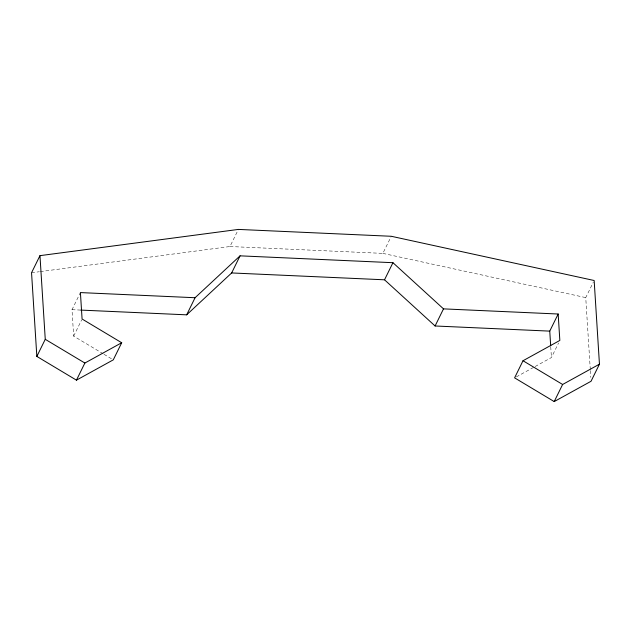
<?xml version="1.0" encoding="UTF-8"?>
<svg xmlns="http://www.w3.org/2000/svg" width="631" height="631" viewBox="0 0 631 631"><rect width="100%" height="100%" fill="white"/><g stroke="black" fill="none" stroke-linecap="round" stroke-linejoin="round"><path stroke-width="0.47" stroke-dasharray="3.15 2.37" d="M103.169 353.794L73.669 336.118L71.997 309.695L80.413 292.587M73.669 336.118L81.667 319.87M40.305 271.598L229.976 246.524L238.4 229.416M229.976 246.524L382.859 253.378L391.275 236.278M535.151 366.516L551.423 357.548L558.577 343.004M590.293 369.6L585.742 297.611L593.321 282.215M516.308 376.904L534.291 366.99M31.55 272.75L39.335 271.724M71.997 309.695L80.815 310.089M382.859 253.378L585.742 297.611M104.012 354.299L113.28 359.851M590.356 370.578L590.79 377.385M550.737 346.782L551.423 357.548"/><path stroke-width="0.95" d="M39.966 255.65L31.55 272.75L36.843 356.42L76.454 380.154L113.28 359.851L121.696 342.743L82.085 319.01L80.413 292.587L195.074 297.729L240.064 255.839L392.947 262.701L443.506 308.875L558.167 314.017L559.839 340.44L523.012 360.743L514.596 377.851L554.207 401.584L591.034 381.274L599.45 364.174L594.157 280.503L391.275 236.278L238.4 229.416L39.966 255.65L45.258 339.312L36.843 356.42M76.454 380.154L84.869 363.046L121.696 342.743M80.815 310.089L186.658 314.837L195.074 297.729M186.658 314.837L231.648 272.947L240.064 255.839M231.648 272.947L384.531 279.801L392.947 262.701M384.531 279.801L435.09 325.982L443.506 308.875M550.682 345.804L549.751 331.125L558.167 314.017M554.207 401.584L562.623 384.476L599.45 364.174M435.09 325.982L549.751 331.125M523.012 360.743L562.623 384.476M45.258 339.312L84.869 363.046"/></g></svg>
